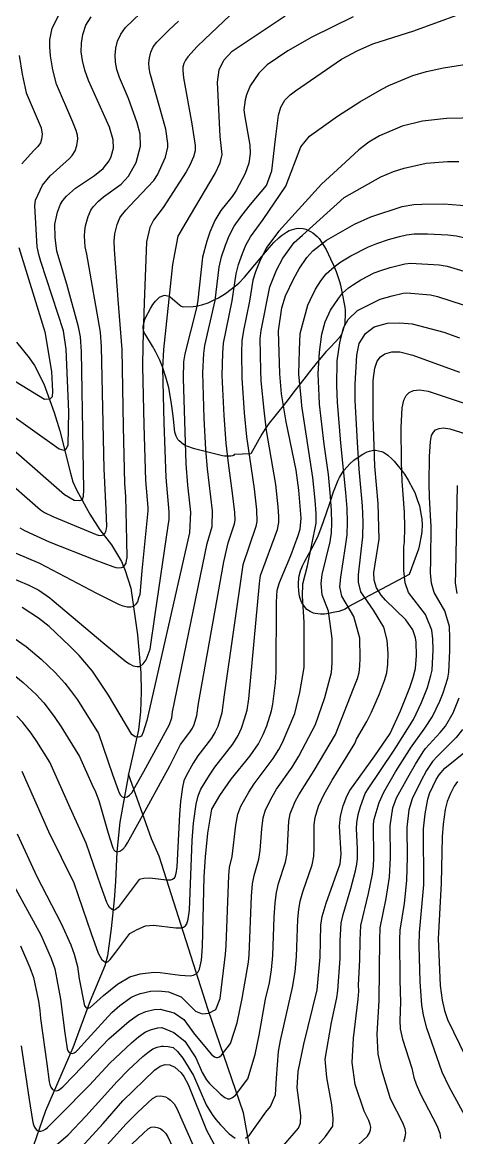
# Model space of a CAD drawing. Extents: x 197794 to 200030, y 561152 to 563931.
# Drawn here: x 199216 to 199388.3, y 562998.3 to 563440.1 of the extents above; entities that cross this region are included whole.
import ezdxf

# ---------------------------------------------------------------- set-up
doc = ezdxf.new("R2010")
doc.units = 0
for name, color, linetype in [('E0022112', 5, 'CONTINUOUS'), ('F0017111', 30, 'CONTINUOUS'), ('F0017114', 7, 'CONTINUOUS'), ('G0037213', 32, 'CONTINUOUS')]:
    doc.layers.add(name, color=color, linetype=linetype)

msp = doc.modelspace()

# ---------------------------------------------------------------- linework, layer by layer
at = {"layer": 'E0022112', "flags": 128}
for points in [[(199213.74, 563313.41), (199218.76, 563307.21), (199220.83, 563304.19), (199224.51, 563296.91), (199228.65, 563285.57), (199230.87, 563278.32), (199235.09, 563261.58), (199236.11, 563258.14), (199237.52, 563254.89), (199242.79, 563245.28), (199246.7, 563239.1), (199251.44, 563233.2), (199255.33, 563226.54), (199256.86, 563222.94), (199259.09, 563215.98), (199261.69, 563197.57), (199262.96, 563182.44), (199263.19, 563174.97), (199262.87, 563167.08), (199262.04, 563159.9), (199258.115, 563142.311), (199258.09, 563142.2), (199254.74, 563123.31), (199253.47, 563111.61), (199252.99, 563099.77), (199252.49, 563092.6), (199251.31, 563081.21), (199249.78, 563070.32), (199248.77, 563066.36), (199242.91, 563052.56), (199236.05, 563033.88), (199225.23, 563008.95), (199220.48, 562995.19)], [(199326.097, 562896.088), (199315.064, 562945.218), (199303.79, 563008.149), (199289.785, 563048.991), (199270.343, 563109.829), (199267.306, 563116.663), (199258.115, 563142.311)]]:
    msp.add_lwpolyline(points, dxfattribs=at)
at = {"layer": 'F0017111'}
for points, elevation in [([(199198.72, 563293.82), (199230.61, 563271.23), (199232.42, 563270.72), (199233.57, 563271.36), (199234.22, 563272.78), (199234.48, 563285.78), (199233.45, 563310.67), (199232.29, 563317.88), (199223.31, 563345.38), (199222.54, 563348.12), (199221.94, 563351.23), (199221, 563367.42), (199221.28, 563369.7), (199224.01, 563375.68), (199227.01, 563379.34), (199233.42, 563385.02), (199234.68, 563386.14), (199235.72, 563387.34), (199237, 563389.26), (199237.69, 563391.27), (199238.02, 563393.93), (199237.85, 563395.41), (199237.4, 563397.22), (199236.11, 563400.56), (199229.54, 563415.64), (199228.16, 563421.34), (199227.16, 563426.84), (199226.95, 563430.47), (199226.98, 563433.25), (199227.88, 563437.78), (199231.65, 563445.37)], 345), ([(199300.86, 563445.19), (199288.4, 563433.46), (199285.41, 563430.51), (199281.71, 563426.47), (199280.75, 563425.2), (199280.09, 563423.8), (199279.74, 563422.37), (199279.62, 563421.01), (199279.97, 563418.16), (199283.29, 563399.89), (199284.63, 563391.35), (199284.51, 563389.19), (199283.94, 563386.8), (199282.4, 563383.56), (199280.98, 563380.92), (199271.94, 563366.81), (199267.98, 563361.74), (199266.54, 563358.91), (199265.27, 563353.2), (199264.32, 563329.07), (199263.8, 563312.33), (199263.73, 563303.78), (199264.18, 563280.73), (199264.87, 563258.61), (199265.76, 563247.9), (199265.74, 563246.68), (199263.46, 563222.85), (199262.57, 563213.52), (199262.12, 563212.05), (199261.65, 563210.6), (199260.87, 563209.52), (199260.1, 563208.79), (199259.01, 563208.52), (199257.59, 563208.46), (199256.03, 563208.87), (199254.51, 563209.44), (199245.6, 563213.94), (199223, 563225.71), (199208.99, 563231.71)], 365), ([(199212.74, 563196.23), (199217.49, 563192.93), (199223.51, 563187.82), (199229.04, 563182.59), (199232.85, 563178.37), (199235.16, 563175.48), (199237.83, 563171.75), (199246.2, 563158.39), (199251.76, 563142.26), (199253.97, 563135.97), (199254.41, 563134.98), (199254.97, 563134.05), (199255.65, 563133.41), (199256.47, 563133.11), (199257.56, 563133.31), (199258.53, 563133.96), (199259.41, 563134.97), (199260.16, 563136.1), (199264.21, 563143.39), (199274.44, 563162.06), (199275.33, 563164.58), (199275.62, 563166.96), (199289.38, 563233.73), (199291.27, 563240.44), (199291.38, 563246.67), (199289.46, 563263.27), (199288.83, 563270.94), (199288.2, 563283.29), (199287.59, 563301.33), (199288.01, 563308.98), (199288.44, 563312.13), (199292.46, 563329.97), (199294.11, 563343.19), (199295.05, 563347.27), (199296.55, 563351.9), (199298.06, 563355.6), (199300.04, 563359.39), (199303.08, 563363.64), (199306.55, 563367.94), (199312.84, 563375.49), (199314.95, 563381.28), (199316.49, 563393.84), (199317.58, 563403.35), (199318.55, 563406.56), (199320.12, 563409.24), (199322.23, 563411.4), (199324.36, 563412.97), (199342.57, 563425.53), (199348.87, 563428.87), (199355.02, 563431.65), (199371.27, 563436.77), (199398.18, 563446.51)], 380), ([(199201.05, 563224.57), (199218.64, 563217.22), (199222.62, 563215.15), (199226.9, 563212.15), (199227.85, 563211.35), (199248.77, 563193.77), (199257.04, 563186.99), (199258.5, 563186.04), (199260.04, 563185.25), (199261.54, 563184.99), (199262.75, 563185.01), (199263.94, 563186.03), (199265.18, 563187.58), (199265.98, 563189.68), (199266.75, 563191.84), (199268.76, 563205.59), (199273.89, 563240.74), (199274.2, 563243.19), (199274.24, 563246.28), (199273.02, 563259.81), (199272.25, 563281.48), (199271.79, 563303.1), (199272.17, 563310.6), (199275.75, 563344.14), (199277.81, 563355.39), (199280.98, 563360.78), (199290.37, 563376.73), (199292.51, 563380.21), (199294.55, 563384.53), (199295.32, 563387.72), (199294.5, 563394.91), (199293.44, 563416.44), (199294.03, 563421.31), (199295.98, 563425.2), (199299.29, 563428.71), (199314.34, 563438.76), (199320.21, 563442.71)], 370), ([(199207.08, 563260.97), (199223.18, 563246.98), (199224.85, 563245.99), (199228.15, 563244.37), (199240.48, 563239.2), (199245.33, 563237.23), (199246.15, 563237), (199246.98, 563236.85), (199247.72, 563236.95), (199248.28, 563237.14), (199248.73, 563237.7), (199249.16, 563238.51), (199249.34, 563239.53), (199249.5, 563240.57), (199249.22, 563246.97), (199248.49, 563263.32), (199247.47, 563311.55), (199246.98, 563317.46), (199241.57, 563348.23), (199240.99, 563351.18), (199240.7, 563355.48), (199240.76, 563357.52), (199241.05, 563359.47), (199242.12, 563363.27), (199243.16, 563365.74), (199244.09, 563366.99), (199246.23, 563369.31), (199248.16, 563371.06), (199255.17, 563376.08), (199258.15, 563379.24), (199261.16, 563384.66), (199262.86, 563391.07), (199262.76, 563395.88), (199261.56, 563400.3), (199258.06, 563410), (199254.49, 563418.27), (199253.54, 563421.42), (199252.97, 563424.36), (199252.82, 563427.1), (199253.07, 563429.83), (199253.77, 563432.69), (199255.09, 563435.49), (199257, 563438.02), (199262.73, 563443.58)], 355), ([(199214.97, 563239.85), (199216.92, 563238.85), (199226.67, 563234.37), (199244.78, 563227.24), (199251.9, 563224.54), (199253.1, 563224.23), (199254.31, 563224.04), (199255.39, 563224.2), (199256.2, 563224.49), (199256.69, 563225.08), (199257.17, 563225.93), (199257.39, 563227.01), (199257.58, 563228.12), (199257.45, 563234.93), (199257.11, 563252.34), (199256.72, 563257.41), (199256.12, 563279.98), (199255.66, 563310.47), (199254.01, 563330.34), (199252.6, 563350.18), (199252.39, 563353.4), (199252.65, 563356.39), (199253.66, 563360.02), (199254.66, 563362.65), (199255.36, 563363.58), (199257.12, 563365.78), (199258.68, 563367.44), (199268.19, 563377.51), (199269.58, 563379.74), (199272.79, 563386.76), (199273.71, 563390.66), (199273.79, 563392.1), (199272.89, 563397.8), (199266.75, 563419.79), (199266.33, 563422), (199266.22, 563424.06), (199266.4, 563426.1), (199266.93, 563428.25), (199267.92, 563430.35), (199269.35, 563432.24), (199274.07, 563437.05), (199277.92, 563440.53)], 360), ([(199210.5, 563183.4), (199216.34, 563178.63), (199221.46, 563173.95), (199224.56, 563170.57), (199228.68, 563165.15), (199231.38, 563161.14), (199238.74, 563149.3), (199243.6, 563138.39), (199245.1, 563135.35), (199246.33, 563131.9), (199250.1, 563119), (199251.61, 563113.96), (199251.91, 563113.16), (199252.32, 563112.42), (199252.83, 563111.89), (199253.47, 563111.61), (199254.74, 563111.85), (199255.87, 563112.61), (199256.91, 563113.81), (199257.78, 563115.13), (199262.52, 563123.68), (199274.49, 563145.59), (199278.81, 563154.06), (199282.47, 563158.91), (199283.5, 563160.58), (199284.14, 563162.02), (199285.27, 563165.61), (199285.85, 563170.37), (199295.91, 563226.39), (199297.69, 563233.95), (199300.13, 563241.51), (199300.37, 563242.89), (199300.26, 563245.98), (199299.39, 563253.66), (199297.76, 563265.54), (199296.86, 563273.44), (199296.1, 563284.34), (199295.33, 563300.25), (199295.49, 563309.1), (199295.76, 563313.06), (199299.27, 563329.83), (199300.79, 563340.56), (199301.8, 563344.26), (199303.33, 563348.59), (199304.72, 563351.83), (199306.48, 563355.15), (199311.56, 563362.01), (199320.48, 563375.23), (199326.54, 563390.76), (199329.96, 563394.98), (199341.06, 563402.91), (199349.9, 563408.6), (199358.58, 563413.6), (199361.44, 563415.06), (199370.93, 563419.05), (199376.33, 563420.68), (199383.05, 563422.13), (199409.83, 563426.31)], 385), ([(199214.71, 563426.96), (199215.99, 563419.64), (199217.57, 563412.17), (199223.46, 563398.35), (199223.93, 563395.88), (199223.68, 563393.89), (199223.16, 563392.38), (199222.2, 563390.94), (199220.48, 563389.21), (199215.85, 563384.01)], 340), ([(199403.01, 563402.41), (199384.22, 563402.01), (199374.75, 563401.01), (199366.63, 563399.02), (199357.7, 563395.23), (199353.45, 563392.71), (199349.49, 563389.62), (199344.21, 563384.76), (199334.71, 563376.02), (199317.72, 563357.43), (199312.92, 563350.91), (199310.1, 563345.28), (199308.54, 563341.26), (199307.47, 563337.94), (199306.09, 563329.69), (199303.74, 563318.06), (199303.08, 563313.98), (199302.97, 563309.22), (199303.06, 563299.16), (199303.99, 563285.39), (199304.89, 563275.94), (199307.96, 563255.36), (199308.89, 563247.08), (199309.05, 563242.45), (199308.69, 563240.38), (199303.46, 563225.22), (199296.09, 563173.78), (199295.21, 563166.65), (199293.51, 563161.25), (199292.55, 563159.1), (199291.01, 563156.59), (199285.61, 563149.61), (199283.84, 563146.75), (199280.97, 563141.63), (199280.11, 563139.7), (199279.51, 563137.16), (199278.74, 563131.52), (199278.34, 563126.35), (199277.24, 563105.65), (199276.9, 563102.97), (199276.51, 563101.56), (199276.09, 563100.97), (199275.53, 563100.58), (199274.81, 563100.36), (199273.24, 563100.35), (199266.55, 563101.14), (199264.15, 563100.97), (199262.41, 563100.62), (199256.35, 563092.67), (199253.98, 563089.57), (199253.49, 563089.14), (199253.01, 563088.73), (199252.49, 563088.52), (199252.06, 563088.43), (199251.37, 563088.83), (199250.61, 563089.48), (199250.02, 563090.44), (199249.51, 563091.47), (199247.14, 563098.06), (199241.28, 563114.97), (199235.02, 563129.01), (199226.94, 563147.06), (199221.8, 563155.29), (199219.53, 563158.56), (199216.27, 563162.77), (199213.88, 563165.31)], 390), ([(199215.88, 563143.54), (199226.43, 563119.63), (199236.5, 563099.24), (199243.36, 563079.2), (199246.14, 563071.4), (199246.73, 563070.18), (199247.43, 563069.04), (199248.33, 563068.26), (199249.14, 563067.8), (199249.54, 563067.89), (199250.01, 563068.09), (199250.46, 563068.47), (199250.9, 563068.87), (199253.07, 563071.79), (199258.61, 563079.23), (199261.56, 563080.77), (199264.81, 563082.28), (199268, 563082.51), (199276.92, 563081.46), (199279.02, 563081.46), (199279.98, 563081.76), (199280.73, 563082.28), (199281.29, 563083.07), (199281.81, 563084.95), (199282.26, 563088.52), (199283.37, 563116.01), (199283.91, 563122.9), (199284.92, 563130.41), (199285.73, 563133.8), (199286.87, 563136.37), (199290.22, 563141.92), (199292.42, 563145.16), (199299.55, 563154.27), (199301.61, 563157.62), (199302.89, 563160.49), (199304.18, 563164.24), (199305.16, 563167.68), (199305.79, 563172.12), (199310.03, 563217.84), (199310.5, 563220.97), (199317.25, 563239.25), (199317.74, 563242.02), (199317.78, 563244.42), (199317.53, 563248.19), (199316.54, 563257.07), (199312.92, 563278.44), (199311.89, 563286.45), (199310.8, 563298.08), (199310.6, 563302.21), (199310.4, 563314.91), (199310.69, 563318.01), (199314.14, 563335.32), (199316.87, 563341.97), (199319.36, 563346.66), (199323.88, 563352.85), (199327.15, 563355.85), (199343.66, 563370.75), (199358.27, 563378.91), (199363.23, 563381.03), (199367.44, 563382.39), (199376.24, 563384.31), (199384.65, 563384.97), (199389.13, 563385.02)], 395), ([(199212.79, 563098), (199223.33, 563078.73), (199227.44, 563069.32), (199228.86, 563065.19), (199229.75, 563061), (199231.12, 563053.21), (199232.9, 563039.7), (199233.63, 563034.41), (199233.81, 563033.57), (199234.11, 563032.76), (199234.53, 563032.15), (199235.13, 563031.77), (199235.88, 563031.74), (199236.62, 563032.01), (199237.36, 563032.54), (199238.03, 563033.16), (199241.85, 563037.31), (199251.54, 563047.98), (199254.72, 563050.7), (199257.04, 563052.48), (199259.1, 563053.82), (199261.01, 563054.8), (199262.86, 563055.5), (199266.89, 563056.34), (199270.09, 563056.57), (199273.96, 563056.13), (199279.02, 563054.15), (199284.73, 563048.44), (199287.39, 563047.38), (199290.04, 563047.65), (199292.7, 563049.11), (199294.42, 563053.49), (199296.65, 563071.08), (199296.86, 563074.49), (199297.87, 563102.25), (199298.24, 563105.42), (199299.27, 563109.7), (199300.7, 563122.17), (199301.47, 563126.49), (199302.62, 563129.64), (199305.83, 563135.23), (199308.03, 563138.52), (199315.54, 563148.52), (199317.73, 563152.09), (199319.15, 563154.82), (199324.11, 563166.41), (199326.04, 563174.66), (199327.81, 563184.58), (199327.77, 563202.48), (199327.14, 563212.79), (199327.28, 563217.74), (199329.06, 563224.89), (199332.61, 563241.76), (199332.59, 563245.6), (199332.22, 563250.82), (199331.25, 563259.87), (199326.86, 563288.22), (199326.68, 563290.07), (199325.69, 563300.73), (199325.97, 563310.22), (199326.25, 563316.88), (199329.31, 563328.07), (199330.13, 563330.14), (199332.29, 563334.37), (199334.37, 563337.69), (199336.54, 563340.55), (199339.66, 563343.31), (199342.4, 563345.23), (199346.28, 563347.57), (199353.33, 563351.26), (199356.59, 563352.53), (199361.2, 563354.05), (199365.62, 563355.35), (199368.34, 563355.99), (199371.44, 563356.36), (199376.74, 563356.32), (199384.76, 563355.94), (199388.2, 563355.56), (199393.89, 563354.25)], 405), ([(199214.59, 563350.88), (199221.2, 563329.58), (199224.94, 563317.48), (199227.64, 563301.78), (199228.03, 563293.93), (199227.9, 563291.74), (199226.87, 563290.84), (199224.81, 563290.71), (199191.02, 563311.36)], 340), ([(199215.22, 563074.28), (199219, 563065.78), (199220.45, 563061.79), (199222.38, 563052.39), (199223.01, 563048.72), (199223.28, 563045.62), (199225.71, 563027.57), (199226.7, 563020.52), (199226.95, 563019.39), (199227.34, 563018.31), (199227.92, 563017.49), (199228.72, 563017), (199229.56, 563016.93), (199230.4, 563017.22), (199231.25, 563017.79), (199232.02, 563018.48), (199236.44, 563023.04), (199247.67, 563034.77), (199250.36, 563037.46), (199258.42, 563044.49), (199262, 563047.04), (199265.06, 563048.38), (199268.32, 563049.09), (199270.72, 563049.26), (199276.24, 563047.76), (199280.09, 563045.11), (199284.34, 563039.4), (199291, 563031.29), (199292.18, 563030.42), (199292.97, 563030.09), (199293.48, 563030.09), (199294.21, 563030.4), (199295.02, 563031.05), (199298.57, 563035.59), (199301.22, 563043.8), (199303.21, 563053.49), (199305.7, 563067.83), (199306.02, 563070.76), (199306.93, 563094.01), (199307.33, 563098.84), (199307.93, 563102.21), (199309.82, 563108.6), (199310.37, 563112.04), (199311.06, 563120.67), (199311.58, 563125.07), (199312.47, 563128.16), (199315.06, 563133.36), (199316.84, 563136.33), (199322.99, 563145.08), (199325.63, 563149.5), (199332.36, 563162.02), (199335.94, 563172.74), (199338.61, 563182.61), (199338.93, 563186.42), (199338.91, 563196.13), (199337.45, 563206.88), (199334.98, 563213.34), (199334.56, 563217.88), (199334.98, 563221.46), (199338.09, 563234.38), (199338.59, 563237.98), (199338.8, 563241.94), (199338.7, 563246.61), (199338.28, 563252.35), (199337.39, 563260.97), (199335.78, 563273.04), (199333.94, 563288.94), (199333.72, 563292.17), (199333.34, 563300.87), (199333.91, 563309.51), (199334.76, 563316.59), (199336.17, 563321.55), (199338.3, 563326.09), (199341.41, 563330.69), (199343.04, 563332.83), (199345.38, 563334.9), (199347.43, 563336.34), (199350.34, 563338.09), (199355.63, 563340.86), (199358.18, 563341.81), (199361.93, 563342.95), (199367.68, 563344.4), (199370.01, 563344.68), (199381.31, 563344.03), (199384.47, 563343.54), (199392.4, 563341.23)], 410), ([(199215.52, 563034.77), (199218.72, 563013.44), (199220.02, 563005.11), (199220.33, 563003.77), (199220.82, 563002.5), (199221.52, 563001.55), (199222.48, 563000.97), (199223.35, 563000.89), (199224.23, 563001.16), (199225.14, 563001.74), (199225.96, 563002.44), (199230.69, 563007.1), (199242.71, 563019.1), (199250.75, 563027.89), (199259.26, 563035.93), (199262.13, 563038.29), (199264.9, 563040.27), (199267.25, 563041.26), (199269.76, 563041.84), (199271.35, 563041.95), (199276.11, 563040.06), (199280.49, 563036.61), (199284.83, 563030.02), (199287.34, 563024.17), (199289.1, 563021.22), (199290.23, 563019.78), (199294.56, 563015.6), (199296.33, 563014.28), (199297.52, 563013.79), (199298.28, 563013.79), (199299.37, 563014.26), (199300.59, 563015.23), (199305.4, 563021.62), (199308.39, 563031.33), (199309.98, 563038.89), (199312.47, 563053.16), (199314.01, 563059.71), (199314.81, 563064.8), (199315.39, 563070.45), (199315.96, 563085.69), (199316.32, 563091.4), (199316.8, 563095.43), (199317.62, 563098.99), (199320.37, 563107.51), (199321.02, 563110.92), (199321.69, 563123.66), (199322.31, 563126.68), (199324.28, 563131.49), (199325.65, 563134.14), (199331.83, 563143.82), (199340.2, 563158), (199347.39, 563176.32), (199348.93, 563180.27), (199349.57, 563182.54), (199349.94, 563185.15), (199350.05, 563188.26), (199349.94, 563196.16), (199347.49, 563204.82), (199342.68, 563212.79), (199341.99, 563216.51), (199342.4, 563220.36), (199344.22, 563232.51), (199344.81, 563237.16), (199344.99, 563242.12), (199344.81, 563247.62), (199344.35, 563253.88), (199342.36, 563273.4), (199341.02, 563289.66), (199340.78, 563296.33), (199340.85, 563306.11), (199341.99, 563313.19), (199343.4, 563319.14), (199345.25, 563322.4), (199348.93, 563325.95), (199357.93, 563330.46), (199362.66, 563331.85), (199367.02, 563332.81), (199368.57, 563333), (199377.87, 563332.13), (199380.74, 563331.52), (199390.91, 563328.2)], 415), ([(199304.53, 562998.11), (199306.15, 562999.41), (199312.57, 563008.44), (199314.41, 563010.73), (199316.49, 563015.36), (199316.89, 563021.86), (199317.64, 563032.42), (199318.36, 563036.8), (199323.23, 563057.79), (199324.18, 563064.09), (199324.76, 563070.13), (199325.33, 563084.96), (199325.71, 563088.78), (199326.26, 563092.02), (199327.31, 563095.78), (199330.92, 563106.41), (199331.67, 563109.81), (199331.83, 563113), (199331.81, 563122.25), (199332.16, 563125.2), (199333.5, 563129.62), (199335.68, 563134.38), (199338.92, 563139.95), (199347.85, 563154.5), (199348.54, 563156.13), (199352.65, 563163.23), (199354.47, 563166.91), (199357.62, 563174.18), (199359.67, 563179.45), (199360.53, 563182.48), (199361.02, 563185.96), (199361.17, 563190.1), (199360.7, 563195.45), (199359.46, 563200.54), (199355.33, 563207.3), (199350.24, 563214.58), (199349.42, 563218.43), (199349.42, 563221.32), (199350.35, 563230.65), (199351.03, 563236.33), (199351.18, 563242.3), (199350.93, 563248.63), (199349.66, 563263.18), (199348.93, 563273.77), (199348.09, 563290.39), (199348.07, 563296.76), (199348.65, 563308.23), (199349.64, 563312.91), (199352.19, 563316.88), (199355.59, 563319.57), (199360.84, 563320.99), (199365.8, 563321.13), (199370.62, 563320.7), (199383.16, 563317.36), (199389.42, 563315.18)], 420), ([(199328.26, 562989.68), (199336.29, 562998.76), (199339.21, 563002.88), (199339.34, 563005.93), (199338.81, 563011.37), (199336.82, 563022.25), (199336.16, 563029.42), (199338.6, 563043.95), (199340.73, 563053.72), (199341.2, 563056.67), (199342.03, 563069.31), (199342.12, 563076.35), (199342.47, 563083.3), (199343.29, 563086.81), (199346.33, 563097.04), (199348.19, 563104.04), (199348.69, 563106.72), (199348.91, 563108.87), (199348.93, 563112.79), (199348.56, 563120.8), (199348.63, 563123.11), (199349.21, 563126.34), (199350.18, 563129.51), (199352.05, 563134.63), (199353.13, 563136.49), (199363.25, 563151.44), (199364.41, 563153.3), (199371.11, 563164.01), (199374.39, 563170.68), (199376.69, 563176.61), (199378.11, 563181.36), (199378.53, 563183.48), (199378.93, 563191.54), (199378.86, 563195.92), (199378.48, 563199.37), (199375.91, 563205.6), (199369.19, 563214.35), (199367.88, 563218.06), (199367.28, 563222.98), (199367.34, 563232.48), (199367.55, 563234.12), (199367.75, 563240.1), (199367.57, 563246.12), (199366.7, 563258.44), (199366.42, 563265.88), (199366.32, 563279.65), (199366.66, 563287.44), (199367.32, 563290.53), (199368.23, 563292.33), (199369.43, 563293.5), (199371.23, 563294.29), (199373.6, 563294.59), (199376.97, 563294.05), (199396.76, 563287.48)], 430), ([(199341.18, 562988.02), (199352.98, 562999.01), (199353.72, 563000.22), (199354.09, 563001.51), (199354.2, 563002.58), (199354.03, 563003.61), (199353.48, 563005.17), (199351.55, 563008.84), (199347.97, 563019.47), (199346.78, 563028.09), (199347.33, 563037.8), (199349.17, 563053.18), (199349.43, 563056.38), (199349.41, 563058.73), (199349.92, 563068.81), (199349.96, 563076.53), (199350.24, 563082.39), (199353.36, 563095.05), (199354.92, 563102.75), (199355.32, 563106.07), (199355.49, 563109.04), (199355.25, 563122.5), (199355.61, 563124.49), (199357.61, 563131.11), (199359.38, 563135.14), (199364.07, 563143.29), (199369.57, 563151.95), (199369.98, 563152.66), (199375.65, 563160.6), (199378.72, 563165.14), (199381.68, 563171.28), (199382.97, 563174.59), (199384.73, 563180.3), (199385.16, 563182.75), (199385.56, 563191.14), (199385.57, 563196.35), (199385.47, 563200.78), (199383.58, 563207.04), (199379.38, 563214.23), (199378.3, 563217.94), (199377.94, 563222.02), (199378.06, 563227.05), (199378.12, 563240.59), (199378.11, 563242.59), (199377.51, 563251.98), (199377.34, 563257.63), (199377.47, 563268.19), (199377.88, 563274.16), (199378.37, 563276.48), (199379.05, 563277.83), (199379.95, 563278.71), (199381.3, 563279.3), (199383.08, 563279.53), (199385.61, 563279.12), (199400.85, 563274.37)], 435), ([(199388.51, 563213.86), (199387.79, 563218.17), (199387.91, 563222.49), (199388.62, 563256.72)], 440), ([(199367.35, 562996.78), (199367.9, 562998.71), (199368.07, 563000.32), (199367.81, 563001.86), (199366.98, 563004.2), (199362.06, 563013.79), (199358.59, 563025.04), (199357.13, 563031.41), (199356.75, 563039.4), (199357.6, 563052.64), (199357.8, 563076.7), (199358, 563081.47), (199360.38, 563093.05), (199361.64, 563101.47), (199362.07, 563109.22), (199361.88, 563121.89), (199363.02, 563129.05), (199364.39, 563132.98), (199368.9, 563140.99), (199372, 563146.3), (199375.05, 563151.2), (199375.99, 563152.52), (199381.79, 563158.8), (199383.81, 563161.38), (199386.91, 563166.57), (199389.24, 563172.56)], 440), ([(199390.67, 563160.04), (199388.11, 563156.8), (199380.63, 563149.48), (199378.75, 563147.29), (199376.38, 563143.73), (199374.13, 563139.52), (199370.59, 563132.59), (199369.31, 563128.26), (199368.5, 563121.27), (199368.65, 563109.4), (199368.36, 563100.18), (199367.41, 563091.05), (199365.77, 563080.55), (199365.64, 563076.88), (199365.73, 563060.79), (199366.04, 563052.09), (199365.77, 563044.7), (199365.92, 563041.41), (199366.75, 563037.32), (199370.47, 563025.92), (199371.31, 563022.19), (199372.27, 563019.51), (199374, 563015.61), (199380.48, 563003.23), (199381.59, 563000.12), (199381.93, 562998.06)], 445), ([(199388.68, 563139.4), (199387.32, 563137.63), (199385.82, 563134.68), (199384.46, 563131.57), (199383.77, 563128.33), (199382.9, 563122.59), (199382.53, 563117.53), (199382.15, 563099.12), (199380.92, 563077.17), (199381.73, 563058.62), (199382.49, 563052.83), (199383.48, 563048.69), (199384.66, 563045.11), (199391.85, 563030.46)], 455), ([(199223.69, 562990.46), (199234.22, 562999.45), (199241.15, 563006.84), (199253.59, 563020.63), (199258.19, 563025.17), (199263.83, 563030.49), (199265.83, 563032.08), (199267.79, 563033.49), (199269.45, 563034.14), (199271.19, 563034.58), (199271.98, 563034.64), (199273.85, 563034.45), (199275.84, 563034.09), (199277.57, 563032.5), (199279.69, 563029.85), (199283.97, 563022.96), (199288.94, 563011.41), (199291.28, 563007.47), (199292.73, 563005.55), (199294.66, 563003.38), (199298.12, 562999.9), (199300.48, 562998.15)], 420), ([(199244.81, 562990.1), (199257.23, 563003.89), (199261.77, 563008.4), (199267.71, 563013.88), (199269.41, 563014.8), (199270.95, 563014.99), (199272.77, 563014.5), (199273.79, 563013.96), (199274.78, 563013.2), (199276.18, 563011.74), (199277.3, 563009.88), (199283.73, 562995.24)], 430), ([(199255.18, 562991.76), (199263.91, 563000.06), (199265.89, 563001.89), (199267.16, 563002.57), (199268.32, 563002.71), (199269.98, 563002.28), (199270.98, 563001.82), (199271.8, 563001.23), (199272.85, 563000.14), (199273.69, 562998.74), (199278.91, 562987.55)], 435)]:
    msp.add_lwpolyline(points, dxfattribs=dict(at, elevation=elevation))
at = {"layer": 'F0017114'}
for points, elevation in [([(199195.27, 563285.69), (199232.79, 563253.13), (199236.54, 563250.9), (199238.77, 563250.67), (199239.83, 563251.14), (199240.3, 563252.43), (199240.42, 563255.01), (199239.58, 563301.94), (199239.49, 563309.7), (199239.06, 563315.54), (199238.35, 563319.52), (199233.65, 563336.43), (199229.68, 563349.42), (199229.06, 563354.96), (199228.96, 563360.16), (199229.93, 563364.93), (199231.21, 563368.1), (199232.12, 563369.57), (199233.54, 563371.21), (199237.16, 563374.45), (199244.66, 563379.5), (199248.06, 563382.19), (199250.42, 563385.29), (199251.25, 563386.98), (199252.14, 563390.33), (199252.09, 563393.61), (199250.58, 563398.57), (199242.22, 563417.11), (199240.81, 563421.12), (199239.83, 563424.96), (199239.39, 563428.48), (199239.45, 563431.82), (199240, 563435.31), (199241.22, 563438.96), (199243.3, 563442.32)], 350), ([(199347.18, 563442.34), (199330.84, 563434.18), (199321.3, 563428.78), (199313.09, 563423.25), (199309.78, 563419.97), (199306.41, 563414.91), (199304.87, 563411.38), (199304.35, 563409.46), (199303.93, 563405.51), (199304.24, 563402.64), (199306.3, 563391.53), (199306.36, 563388.14), (199305.9, 563384.34), (199304.44, 563380.18), (199300.79, 563373.55), (199299.23, 563371.17), (199294.81, 563365.59), (199292.39, 563361.67), (199290.4, 563357.05), (199289.17, 563353.38), (199287.45, 563347.16), (199285.65, 563330.11), (199285.2, 563327.57), (199280.53, 563308.87), (199279.96, 563305.63), (199279.75, 563299.2), (199280.86, 563265.27), (199281.48, 563256.76), (199282.75, 563246.16), (199282.34, 563237.98), (199265.38, 563163.55), (199263.96, 563158.93), (199263.25, 563157.39), (199262.19, 563157.03), (199260.76, 563157.15), (199259.46, 563158.1), (199250.16, 563173.61), (199243.81, 563183.08), (199238.49, 563189.27), (199234.75, 563193.19), (199226.62, 563200.81), (199222.36, 563204.12), (199215.92, 563208.3)], 375), ([(199213.94, 563118.71), (199221.76, 563101.78), (199231.44, 563083.19), (199235.19, 563074.68), (199236.58, 563071.06), (199237.95, 563066.11), (199238.6, 563061.21), (199240.72, 563050.58), (199241.33, 563049.78), (199242.12, 563049.6), (199242.92, 563049.91), (199248.23, 563054.61), (199253.8, 563059.19), (199258.62, 563062), (199262.7, 563063.24), (199268.23, 563063.94), (199270.69, 563063.8), (199278.64, 563062.67), (199282.57, 563062.45), (199283.88, 563062.69), (199284.96, 563063.19), (199285.77, 563064.01), (199286.35, 563065.16), (199287.07, 563068.71), (199287.5, 563074.07), (199288.19, 563101.7), (199288.61, 563109.63), (199289.54, 563118.93), (199291.15, 563128.41), (199294.41, 563133.83), (199298.82, 563140.36), (199306.45, 563149.63), (199309.73, 563154.28), (199311.6, 563158), (199312.93, 563161.45), (199314.83, 563167.37), (199315.37, 563170.06), (199316.43, 563178.47), (199316.69, 563182.74), (199316.83, 563210.41), (199317.08, 563215.19), (199318, 563218.23), (199322.46, 563228.91), (199325.46, 563236.82), (199326.18, 563239.42), (199326.67, 563243.74), (199325.65, 563254.85), (199324.58, 563262.69), (199320.69, 563281.95), (199318.87, 563293.04), (199318.19, 563300.95), (199317.65, 563317.96), (199319.01, 563326.99), (199320.42, 563331.85), (199323.64, 563338.66), (199325.8, 563342.42), (199328.85, 563346.97), (199331.23, 563349.57), (199336.64, 563353.86), (199347.78, 563360.23), (199354.27, 563363.09), (199366.67, 563367.2), (199371.32, 563367.95), (199374.44, 563368.14), (199383.24, 563368.18), (199393.18, 563367.5)], 400), ([(199319.66, 562995.25), (199325.53, 563002.13), (199326.39, 563004.12), (199326.47, 563007.1), (199325, 563018.15), (199325.37, 563024.57), (199327.64, 563035.41), (199332.96, 563056.96), (199334.13, 563069.81), (199334.43, 563082.53), (199334.97, 563085.92), (199336.48, 563091.3), (199342.13, 563106.78), (199342.52, 563110.6), (199341.77, 563121.73), (199342.24, 563125.71), (199343.21, 563129.8), (199344.68, 563133.64), (199345.98, 563135.91), (199355.84, 563149.55), (199361.89, 563158.48), (199365.95, 563167.43), (199369.77, 563176.65), (199371.07, 563180.61), (199371.9, 563184.21), (199372.31, 563189.31), (199372.27, 563194.58), (199372.01, 563196.38), (199370.95, 563199.54), (199368.11, 563203.5), (199360.03, 563211.24), (199358.28, 563213.2), (199356.5, 563216.14), (199355.51, 563219.14), (199355.39, 563222.17), (199357.58, 563235.39), (199357.15, 563249.58), (199355.79, 563264.28), (199355.21, 563283.97), (199355.13, 563298.24), (199355.77, 563303.19), (199356.77, 563305.97), (199358.05, 563307.69), (199359.78, 563308.88), (199362.54, 563309.67), (199365.7, 563309.64), (199370.97, 563308.33), (199389.42, 563301.54)], 425), ([(199392.99, 563004.45), (199385.32, 563018.46), (199382.53, 563024.32), (199376.42, 563041.71), (199375.13, 563046.81), (199374.48, 563050.91), (199373.77, 563060.14), (199373.41, 563074.49), (199373.54, 563079.63), (199375.33, 563098.48), (199375.13, 563120.66), (199375.81, 563126.59), (199376.82, 563132.48), (199377.56, 563134.68), (199380.2, 563140.27), (199381.32, 563142.04), (199383.61, 563144.7), (199392.45, 563151.9)], 450), ([(199233.71, 562988.31), (199248.09, 563004), (199255.84, 563013), (199268.39, 563025.04), (199270.69, 563026.71), (199272.62, 563027.33), (199274.56, 563027.18), (199276.54, 563026.27), (199278.99, 563024.06), (199280.04, 563022.62), (199281.78, 563019.41), (199289.12, 563001.34), (199291.94, 562995.97)], 425)]:
    msp.add_lwpolyline(points, dxfattribs=dict(at, elevation=elevation))
at = {"layer": 'G0037213', "flags": 128}
for points in [[(199300.004, 563269.008), (199299.992, 563268.937), (199299.779, 563268.583), (199299.425, 563268.382), (199298.658, 563268.252), (199296.178, 563268.323), (199295.446, 563268.394), (199290.134, 563269.764), (199285.884, 563270.815), (199284.255, 563271.17), (199281.28, 563272.197), (199280.56, 563272.48), (199279.911, 563272.894), (199278.199, 563274.369), (199277.668, 563274.901), (199277.031, 563276.27), (199276.559, 563277.746), (199275.957, 563283), (199275.627, 563286.222), (199275.072, 563289.918), (199274.058, 563295.348), (199273.775, 563296.753), (199272.972, 563299.563), (199271.556, 563303.683), (199270.494, 563306.257), (199268.794, 563309.763), (199267.614, 563311.912), (199264.946, 563316.221), (199264.462, 563317.012), (199264.179, 563317.685), (199263.896, 563319.007), (199263.896, 563319.657), (199264.604, 563322.36), (199264.841, 563323.045), (199266.848, 563326.811), (199267.769, 563328.345), (199268.808, 563329.667), (199269.859, 563330.789), (199270.39, 563331.249), (199271.984, 563331.945), (199272.515, 563332.063), (199274.156, 563331.685), (199274.711, 563331.438), (199278.358, 563328.25), (199279.019, 563327.707), (199279.858, 563327.47), (199283.777, 563327.553), (199284.804, 563327.659), (199287.189, 563328.249), (199289.692, 563329.039), (199292.419, 563330.279), (199293.836, 563331.022), (199296.622, 563332.734), (199300.601, 563335.767), (199301.84, 563336.865), (199304.143, 563339.179), (199308.263, 563344.054), (199311.014, 563347.43), (199313.883, 563350.759), (199315.82, 563352.86), (199317.791, 563354.772), (199318.795, 563355.634), (199320.802, 563357.051), (199321.806, 563357.605), (199324.674, 563358.443), (199325.607, 563358.585), (199327.472, 563358.431), (199328.405, 563358.136), (199330.27, 563357.262), (199331.203, 563356.684), (199332.95, 563355.29), (199333.764, 563354.476), (199336.514, 563350.131), (199338.308, 563346.447), (199339.442, 563343.945), (199340.48, 563341.371), (199341.802, 563337.416), (199342.203, 563336.082), (199342.793, 563333.437), (199343.879, 563327.239), (199344.067, 563326.023), (199344.115, 563324.925), (199343.878, 563320.794), (199343.713, 563319.826), (199342.933, 563317.276), (199342.626, 563316.485), (199341.658, 563315.163), (199338.352, 563311.55), (199336.581, 563309.697), (199333.736, 563306.416), (199330.843, 563302.874), (199327.631, 563298.731), (199324.278, 563294.363), (199320.488, 563289.535), (199316.663, 563284.766), (199313.971, 563281.331), (199312.341, 563279.088), (199310.995, 563276.94), (199306.615, 563269.16)], [(199345.271, 563208.594), (199344.929, 563208.287), (199344.09, 563207.721), (199341.505, 563206.824), (199340.017, 563206.434), (199336.735, 563205.844), (199335.885, 563205.727), (199334.327, 563205.727), (199332.155, 563205.987), (199331.458, 563206.117), (199330.136, 563206.731), (199328.909, 563207.604), (199328.342, 563208.171), (199327.35, 563209.47), (199326.926, 563210.202), (199326.253, 563211.866), (199326.005, 563212.799), (199325.698, 563214.83), (199325.521, 563216.884), (199325.498, 563217.923), (199325.652, 563219.953), (199325.829, 563220.945), (199326.396, 563222.893), (199327.175, 563224.805), (199328.084, 563226.717), (199330.965, 563231.923), (199332.217, 563234.19), (199333.374, 563236.716), (199334.827, 563240.506), (199336.503, 563245.499), (199338.228, 563250.504), (199339.479, 563254.117), (199341.274, 563258.721), (199341.758, 563259.842), (199342.951, 563261.802), (199343.612, 563262.734), (199345.879, 563265.272), (199347.544, 563266.701), (199349.268, 563267.952), (199351.038, 563269.049), (199352.857, 563269.994), (199353.695, 563270.301), (199355.324, 563270.666), (199356.115, 563270.725), (199358.511, 563270.194), (199359.314, 563269.899), (199360.99, 563268.623), (199362.678, 563267.148), (199363.528, 563266.309), (199366.786, 563262.212), (199367.589, 563261.126), (199369.053, 563258.741), (199371.035, 563255.07), (199371.661, 563253.83), (199372.676, 563251.186), (199373.514, 563248.565), (199374.269, 563244.74), (199374.481, 563243.476), (199374.576, 563241.021), (199374.493, 563238.577), (199374.363, 563237.361), (199373.418, 563232.604), (199373.146, 563231.423), (199369.391, 563221.472)]]:
    msp.add_lwpolyline(points, close=True, dxfattribs=at)

doc.saveas('drawing.dxf')
